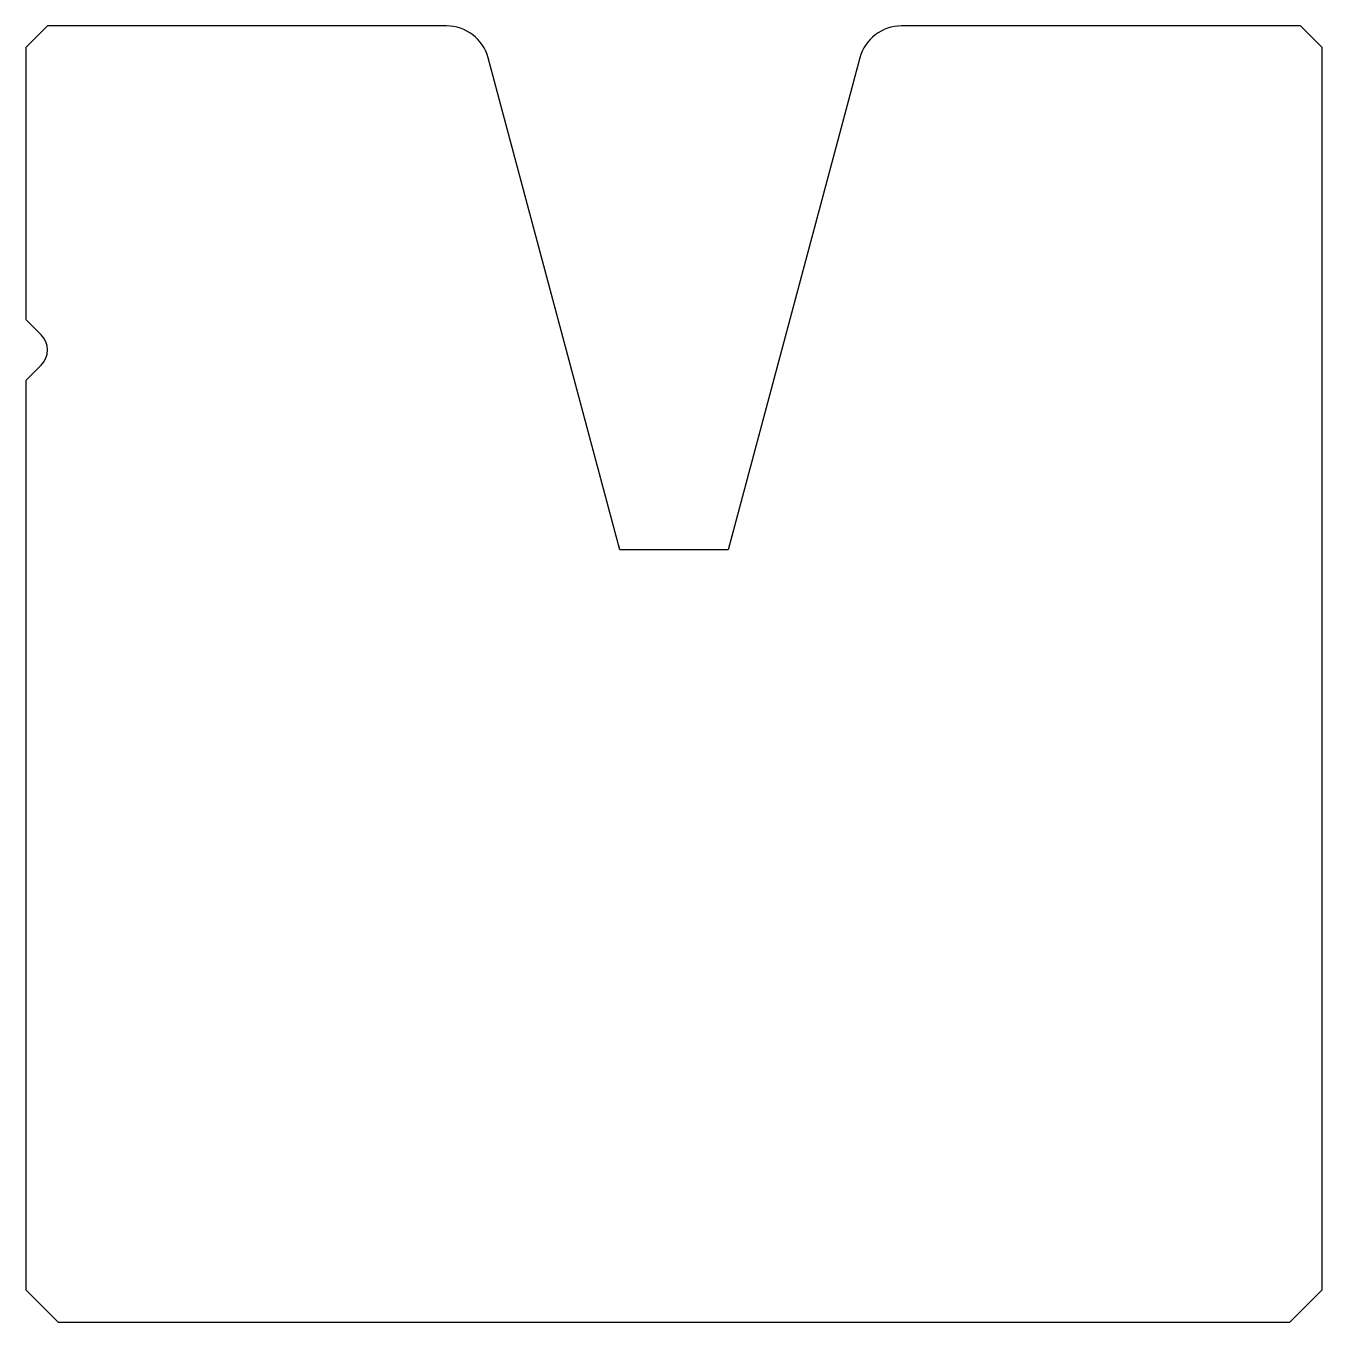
# Model space of a CAD drawing. Header units: metres. Extents: x -29.9 to 30.1, y -41.6 to 18.4.
import ezdxf

# ---------------------------------------------------------------- set-up
doc = ezdxf.new("R2010")
doc.units = ezdxf.units.M

msp = doc.modelspace()

# ---------------------------------------------------------------- linework, layer by layer
for p, q in [((-28.944279, 18.353781), (-29.944279, 17.353781)), ((-10.478933, 18.353781), (-28.944279, 18.353781)), ((29.055721, 18.353781), (10.590375, 18.353781)), ((30.055721, 17.353781), (29.055721, 18.353781)), ((-29.944279, 17.353781), (-29.944279, 4.767995)), ((-2.444279, -5.904549), (-8.547082, 16.871419)), ((8.658523, 16.871419), (2.555721, -5.904549)), ((30.055721, -40.146219), (30.055721, 17.353781)), ((-29.237172, 4.060888), (-29.944279, 4.767995)), ((-29.944279, 1.939568), (-29.237172, 2.646674)), ((-29.944279, 1.939568), (-29.944279, -40.146219)), ((2.555721, -5.904549), (-2.444279, -5.904549)), ((-29.944279, -40.146219), (-28.444279, -41.646219)), ((28.555721, -41.646219), (30.055721, -40.146219)), ((-28.444279, -41.646219), (28.555721, -41.646219))]:
    msp.add_line(p, q)
for centre, radius, start, end in [((-10.478933, 16.353781), 2, 15, 90), ((10.590375, 16.353781), 2, 90, 165), ((-29.944279, 3.353781), 1, 315, 45)]:
    msp.add_arc(centre, radius, start, end)

doc.saveas('drawing.dxf')
